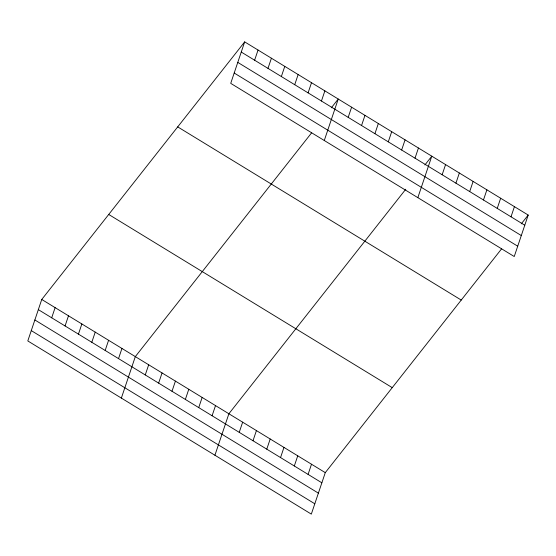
<?xml version="1.0" encoding="UTF-8"?>
<svg xmlns="http://www.w3.org/2000/svg" width="556" height="556" viewBox="0 0 556 556"><rect width="100%" height="100%" fill="white"/><g stroke="black" fill="none" stroke-linecap="round" stroke-linejoin="round"><path stroke-width="0.83" d="M244.675 41.881L230.719 83.358L514.244 256.531L528.2 215.061L244.675 41.881L41.756 299.469L27.8 340.939L311.325 514.119L325.281 472.642L501.63 248.789M51.701 317.796L55.12 307.635M65.066 325.962L68.492 315.794M78.438 334.128L81.857 323.96M91.803 342.287L95.222 332.127M105.167 350.454L108.587 340.286M118.532 358.62L121.952 348.452M121.361 398.089L135.316 356.618L311.666 132.766M145.262 374.946L148.688 364.778M254.62 60.215L258.047 50.047M158.634 383.112L162.053 372.944M267.985 68.374L271.411 58.213M171.999 391.271L175.418 381.11M281.357 76.54L284.776 66.373M185.363 399.437L188.783 389.269M294.722 84.707L298.141 74.539M198.728 407.604L202.148 397.436M308.087 92.866L311.506 82.705M212.093 415.763L215.519 405.602M321.451 101.032L324.871 90.864M214.922 455.239L228.884 413.761L405.762 189.235M324.28 140.501L338.243 99.031L331.327 107.801M239.233 432.339L242.652 422.178M348.188 117.358L351.607 107.197M253.001 440.755L256.427 430.587M361.553 125.524L364.972 115.356M266.776 449.165L270.195 438.997M374.918 133.69L378.337 123.522M280.544 457.574L283.963 447.406M388.283 141.849L391.702 131.689M294.319 465.984L297.738 455.823M401.647 150.016L405.067 139.855M308.087 474.4L311.506 464.232M415.012 158.182L418.439 148.014M417.848 197.651L431.803 156.18L424.895 164.951M442.152 174.758L445.571 164.59M455.927 183.167L459.346 172.999M469.695 191.577L473.114 181.416M483.463 199.993L486.889 189.825M497.238 208.403L500.657 198.235M511.006 216.812L514.432 206.644M521.292 223.832L528.2 215.061M241.255 52.049L524.781 225.222M237.78 62.383L521.306 235.556M234.194 73.024L517.719 246.197M177.711 126.886L461.237 300.059M108.719 214.463L392.244 387.643M41.756 299.469L325.281 472.642M38.336 309.636L321.861 482.81M34.861 319.964L318.38 493.137M31.275 330.611L314.8 503.785"/></g></svg>
